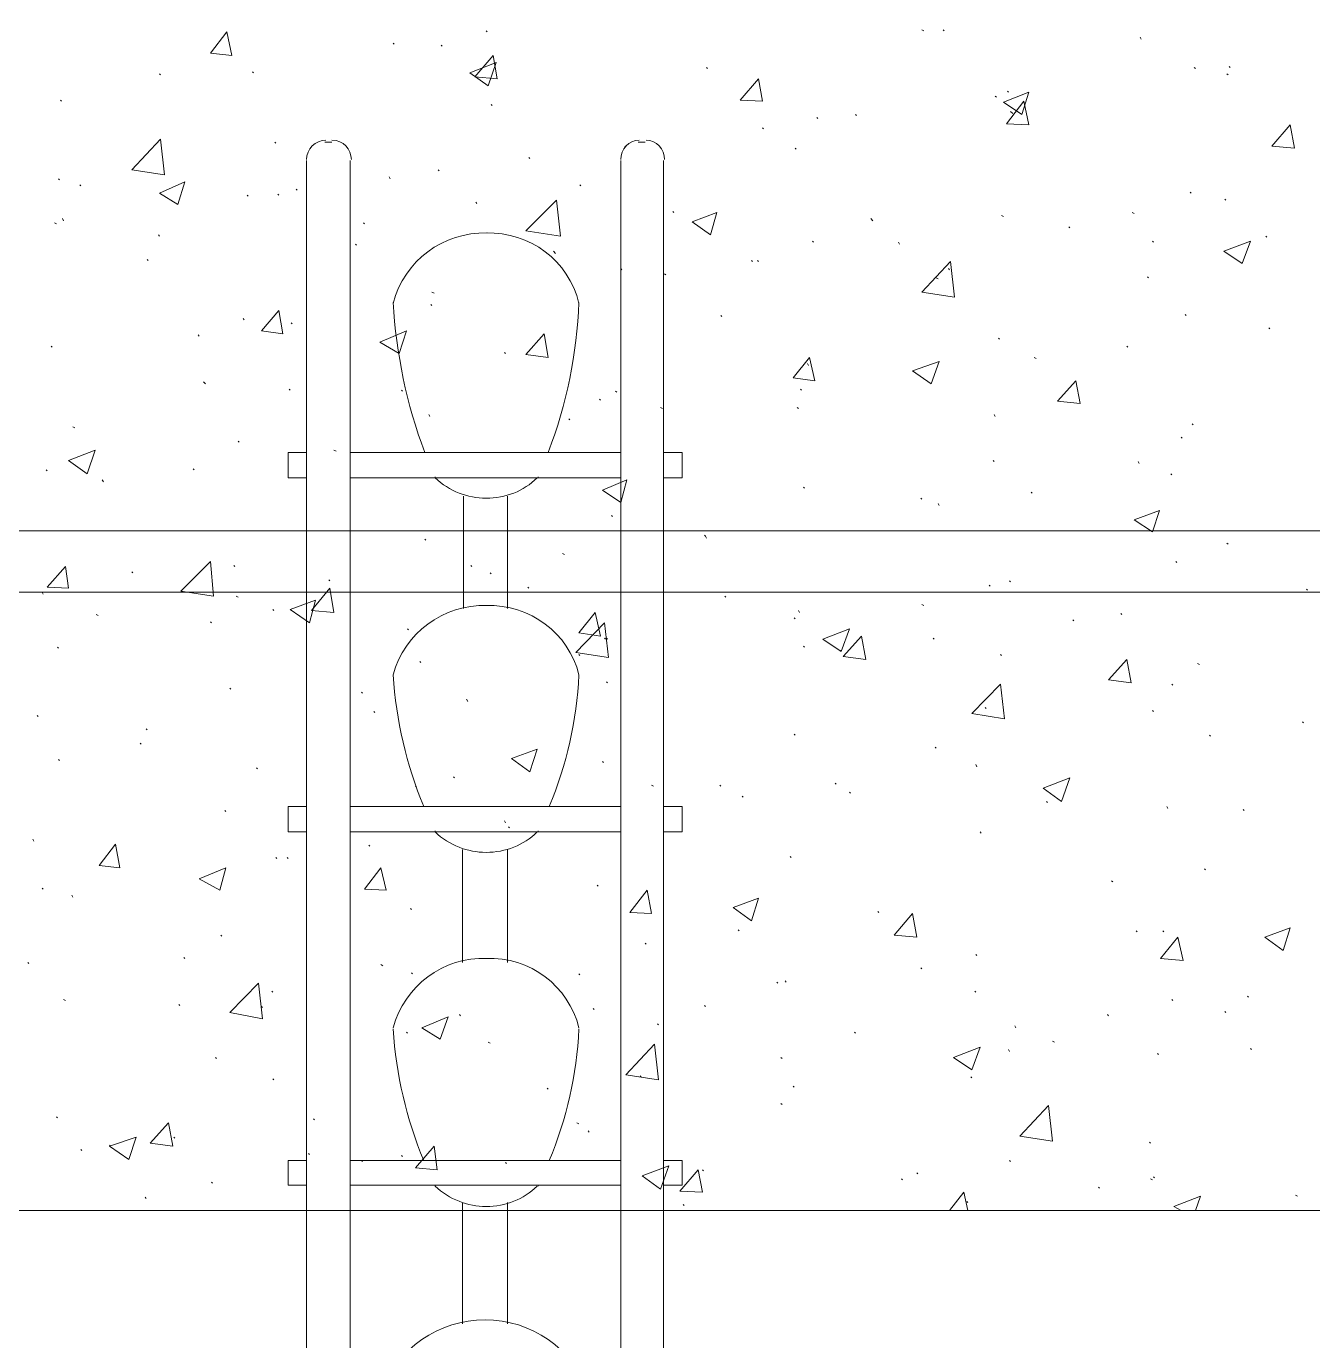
# Model space of a CAD drawing. Header units: millimetres. Extents: x 2928 to 3112, y 1220 to 1280.
# Drawn here: x 2948.922 to 2951.023, y 1240.578 to 1242.724 of the extents above; entities that cross this region are included whole.
import ezdxf

# ---------------------------------------------------------------- set-up
doc = ezdxf.new("R2010")
doc.units = ezdxf.units.MM

msp = doc.modelspace()

# ---------------------------------------------------------------- linework, layer by layer
at = {"color": 253, "linetype": 'Continuous', "lineweight": 5, "true_color": 0x9a9a9a}
for points in [[(2940.97965, 1262.56226), (2981.54689, 1262.56226), (2981.54689, 1240.79028), (2940.97965, 1240.79028)], [(2941.98633, 1261.55224), (2980.53854, 1261.55224), (2980.53854, 1241.8003), (2941.98633, 1241.8003)]]:
    msp.add_lwpolyline(points, close=True, dxfattribs=at)
msp.add_lwpolyline([(2961.2116, 1241.9003), (2942.08633, 1241.9003), (2942.08633, 1247.74538), (2950.25144, 1247.74538), (2950.25144, 1256.61384), (2942.08633, 1256.61384), (2942.08633, 1261.45224), (2961.2116, 1261.45224), (2961.2116, 1249.1904)], dxfattribs=at)
at = {"color": 92, "linetype": 'Continuous', "lineweight": 13, "true_color": 0x00b800}
for points in [[(2949.2231, 1242.68031), (2949.24976, 1242.71531), (2949.24976, 1242.71531)], [(2949.2581, 1242.67697), (2949.24976, 1242.71531), (2949.24976, 1242.71531)], [(2949.67477, 1242.71531), (2949.6731, 1242.71698), (2949.6731, 1242.71698)], [(2950.38811, 1242.71698), (2950.38478, 1242.71864), (2950.38478, 1242.71864)], [(2950.42145, 1242.71698), (2950.41978, 1242.71864), (2950.41978, 1242.71864)], [(2950.74312, 1242.70364), (2950.74145, 1242.70698), (2950.74145, 1242.70698)], [(2949.2231, 1242.68031), (2949.2581, 1242.67697), (2949.2581, 1242.67697)], [(2949.5231, 1242.69531), (2949.52143, 1242.69698), (2949.52143, 1242.69698)], [(2949.60144, 1242.69197), (2949.59977, 1242.69364), (2949.59977, 1242.69364)], [(2949.64644, 1242.64864), (2949.68977, 1242.66531), (2949.68977, 1242.66531)], [(2949.65477, 1242.64197), (2949.68477, 1242.67697), (2949.68477, 1242.67697)], [(2949.67644, 1242.62697), (2949.68977, 1242.66531), (2949.68977, 1242.66531)], [(2949.69144, 1242.63864), (2949.68477, 1242.67697), (2949.68477, 1242.67697)], [(2949.14143, 1242.64531), (2949.13976, 1242.64697), (2949.13976, 1242.64697)], [(2949.2931, 1242.64864), (2949.29143, 1242.65031), (2949.29143, 1242.65031)], [(2949.64644, 1242.64864), (2949.67644, 1242.62697), (2949.67644, 1242.62697)], [(2949.65477, 1242.64197), (2949.69144, 1242.63864), (2949.69144, 1242.63864)], [(2950.03478, 1242.65531), (2950.03311, 1242.65697), (2950.03311, 1242.65697)], [(2950.08811, 1242.60364), (2950.11811, 1242.63864), (2950.11811, 1242.63864)], [(2950.12478, 1242.60197), (2950.11811, 1242.63864), (2950.11811, 1242.63864)], [(2950.83145, 1242.65531), (2950.82979, 1242.65697), (2950.82979, 1242.65697)], [(2950.88479, 1242.64531), (2950.88312, 1242.64697), (2950.88312, 1242.64697)], [(2950.88812, 1242.65697), (2950.88645, 1242.65864), (2950.88645, 1242.65864)], [(2950.51812, 1242.60031), (2950.55978, 1242.61697), (2950.55978, 1242.61697)], [(2950.52645, 1242.61697), (2950.52478, 1242.61864), (2950.52478, 1242.61864)], [(2950.54812, 1242.58031), (2950.55978, 1242.61697), (2950.55978, 1242.61697)], [(2948.97976, 1242.60197), (2948.97809, 1242.60364), (2948.97809, 1242.60364)], [(2949.6831, 1242.59531), (2949.68144, 1242.59697), (2949.68144, 1242.59697)], [(2950.08811, 1242.60364), (2950.12478, 1242.60197), (2950.12478, 1242.60197)], [(2950.50645, 1242.60864), (2950.50478, 1242.61031), (2950.50478, 1242.61031)], [(2950.51812, 1242.60031), (2950.54812, 1242.58031), (2950.54812, 1242.58031)], [(2950.52312, 1242.56531), (2950.55145, 1242.60197), (2950.55145, 1242.60197)], [(2950.55978, 1242.56364), (2950.55145, 1242.60197), (2950.55145, 1242.60197)], [(2950.21478, 1242.57364), (2950.21311, 1242.57531), (2950.21311, 1242.57531)], [(2950.27811, 1242.57864), (2950.27645, 1242.58031), (2950.27645, 1242.58031)], [(2950.53312, 1242.58197), (2950.52978, 1242.58531), (2950.52978, 1242.58531)], [(2950.12644, 1242.55697), (2950.12478, 1242.55864), (2950.12478, 1242.55864)], [(2950.52312, 1242.56531), (2950.55978, 1242.56364), (2950.55978, 1242.56364)], [(2950.95645, 1242.52864), (2950.98646, 1242.56364), (2950.98646, 1242.56364)], [(2950.99312, 1242.52531), (2950.98646, 1242.56364), (2950.98646, 1242.56364)], [(2949.09476, 1242.49031), (2949.14143, 1242.54031), (2949.14143, 1242.54031)], [(2949.1481, 1242.48197), (2949.14143, 1242.54031), (2949.14143, 1242.54031)], [(2949.32977, 1242.53364), (2949.3281, 1242.53531), (2949.3281, 1242.53531)], [(2949.74477, 1242.50864), (2949.7431, 1242.51031), (2949.7431, 1242.51031)], [(2949.90144, 1242.52697), (2949.89977, 1242.52864), (2949.89977, 1242.52864)], [(2950.17978, 1242.52364), (2950.17811, 1242.52531), (2950.17811, 1242.52531)], [(2950.95645, 1242.52864), (2950.99312, 1242.52531), (2950.99312, 1242.52531)], [(2949.09476, 1242.49031), (2949.1481, 1242.48197), (2949.1481, 1242.48197)], [(2949.59644, 1242.48864), (2949.59477, 1242.49031), (2949.59477, 1242.49031)], [(2948.97643, 1242.47364), (2948.97476, 1242.47531), (2948.97476, 1242.47531)], [(2949.13976, 1242.45197), (2949.18143, 1242.47031), (2949.18143, 1242.47031)], [(2949.16976, 1242.43364), (2949.18143, 1242.47031), (2949.18143, 1242.47031)], [(2949.51643, 1242.47531), (2949.51477, 1242.47864), (2949.51477, 1242.47864)], [(2949.01143, 1242.46364), (2949.00976, 1242.46531), (2949.00976, 1242.46531)], [(2949.13976, 1242.45197), (2949.16976, 1242.43364), (2949.16976, 1242.43364)], [(2949.28476, 1242.44697), (2949.2831, 1242.44864), (2949.2831, 1242.44864)], [(2949.33477, 1242.44864), (2949.3331, 1242.4503), (2949.3331, 1242.4503)], [(2949.36477, 1242.45697), (2949.3631, 1242.45864), (2949.3631, 1242.45864)], [(2949.82811, 1242.46364), (2949.82644, 1242.46531), (2949.82644, 1242.46531)], [(2950.82479, 1242.45197), (2950.82312, 1242.45364), (2950.82312, 1242.45364)], [(2949.6581, 1242.4353), (2949.65644, 1242.43697), (2949.65644, 1242.43697)], [(2949.7381, 1242.3903), (2949.7881, 1242.4403), (2949.7881, 1242.4403)], [(2949.79477, 1242.38197), (2949.7881, 1242.4403), (2949.7881, 1242.4403)], [(2950.88145, 1242.4403), (2950.87979, 1242.44197), (2950.87979, 1242.44197)], [(2948.97143, 1242.40197), (2948.96809, 1242.40364), (2948.96809, 1242.40364)], [(2948.98309, 1242.40697), (2948.98143, 1242.4103), (2948.98143, 1242.4103)], [(2949.47477, 1242.40197), (2949.4731, 1242.40364), (2949.4731, 1242.40364)], [(2949.97977, 1242.4203), (2949.97811, 1242.42197), (2949.97811, 1242.42197)], [(2950.00977, 1242.4053), (2950.04978, 1242.4203), (2950.04978, 1242.4203)], [(2950.00977, 1242.4053), (2950.03978, 1242.38364), (2950.03978, 1242.38364)], [(2950.03978, 1242.38364), (2950.04978, 1242.4203), (2950.04978, 1242.4203)], [(2950.30478, 1242.40697), (2950.30145, 1242.4103), (2950.30145, 1242.4103)], [(2950.51812, 1242.41364), (2950.51478, 1242.4153), (2950.51478, 1242.4153)], [(2950.73145, 1242.41864), (2950.72812, 1242.4203), (2950.72812, 1242.4203)], [(2949.13976, 1242.38197), (2949.1381, 1242.38364), (2949.1381, 1242.38364)], [(2949.7381, 1242.3903), (2949.79477, 1242.38197), (2949.79477, 1242.38197)], [(2950.62645, 1242.3953), (2950.62478, 1242.39697), (2950.62478, 1242.39697)], [(2950.94812, 1242.3803), (2950.94645, 1242.38197), (2950.94645, 1242.38197)], [(2949.46143, 1242.36697), (2949.45977, 1242.36864), (2949.45977, 1242.36864)], [(2950.20811, 1242.37197), (2950.20644, 1242.37364), (2950.20644, 1242.37364)], [(2950.34811, 1242.36864), (2950.34645, 1242.37197), (2950.34645, 1242.37197)], [(2950.76312, 1242.37197), (2950.76145, 1242.37364), (2950.76145, 1242.37364)], [(2950.87812, 1242.35697), (2950.92145, 1242.37364), (2950.92145, 1242.37364)], [(2950.90812, 1242.33697), (2950.92145, 1242.37364), (2950.92145, 1242.37364)], [(2949.12143, 1242.34197), (2949.11976, 1242.34364), (2949.11976, 1242.34364)], [(2949.78644, 1242.35364), (2949.7831, 1242.35697), (2949.7831, 1242.35697)], [(2950.10811, 1242.3403), (2950.10644, 1242.34197), (2950.10644, 1242.34197)], [(2950.11811, 1242.3403), (2950.11644, 1242.34197), (2950.11644, 1242.34197)], [(2950.38478, 1242.2903), (2950.43145, 1242.3403), (2950.43145, 1242.3403)], [(2950.43811, 1242.28197), (2950.43145, 1242.3403), (2950.43145, 1242.3403)], [(2950.87812, 1242.35697), (2950.90812, 1242.33697), (2950.90812, 1242.33697)], [(2949.89477, 1242.32697), (2949.89311, 1242.32864), (2949.89311, 1242.32864)], [(2949.96644, 1242.31864), (2949.96477, 1242.3203), (2949.96477, 1242.3203)], [(2950.42978, 1242.32697), (2950.42811, 1242.32864), (2950.42811, 1242.32864)], [(2950.75479, 1242.31364), (2950.75312, 1242.3153), (2950.75312, 1242.3153)], [(2950.41145, 1242.31197), (2950.40811, 1242.31364), (2950.40811, 1242.31364)], [(2949.5881, 1242.28864), (2949.58477, 1242.2903), (2949.58477, 1242.2903)], [(2950.38478, 1242.2903), (2950.43811, 1242.28197), (2950.43811, 1242.28197)], [(2949.30643, 1242.22697), (2949.33477, 1242.2603), (2949.33477, 1242.2603)], [(2949.34143, 1242.22197), (2949.33477, 1242.2603), (2949.33477, 1242.2603)], [(2949.58477, 1242.26864), (2949.5831, 1242.2703), (2949.5831, 1242.2703)], [(2950.05811, 1242.2503), (2950.05644, 1242.25197), (2950.05644, 1242.25197)], [(2950.81645, 1242.25197), (2950.81479, 1242.25364), (2950.81479, 1242.25364)], [(2949.2781, 1242.2453), (2949.27643, 1242.24697), (2949.27643, 1242.24697)], [(2949.35643, 1242.23864), (2949.35477, 1242.2403), (2949.35477, 1242.2403)], [(2950.95312, 1242.2303), (2950.95145, 1242.23197), (2950.95145, 1242.23197)], [(2949.20476, 1242.21863), (2949.2031, 1242.2203), (2949.2031, 1242.2203)], [(2949.30643, 1242.22697), (2949.34143, 1242.22197), (2949.34143, 1242.22197)], [(2949.49977, 1242.20863), (2949.5431, 1242.22697), (2949.5431, 1242.22697)], [(2949.49977, 1242.20863), (2949.53143, 1242.1903), (2949.53143, 1242.1903)], [(2949.53143, 1242.1903), (2949.5431, 1242.22697), (2949.5431, 1242.22697)], [(2949.7381, 1242.18863), (2949.7681, 1242.22197), (2949.7681, 1242.22197)], [(2949.77477, 1242.18363), (2949.7681, 1242.22197), (2949.7681, 1242.22197)], [(2950.51145, 1242.21363), (2950.50978, 1242.2153), (2950.50978, 1242.2153)], [(2948.96476, 1242.2003), (2948.96309, 1242.20197), (2948.96309, 1242.20197)], [(2949.70477, 1242.1903), (2949.7031, 1242.19197), (2949.7031, 1242.19197)], [(2949.7381, 1242.18863), (2949.77477, 1242.18363), (2949.77477, 1242.18363)], [(2950.72145, 1242.2003), (2950.71978, 1242.20197), (2950.71978, 1242.20197)], [(2950.17478, 1242.1503), (2950.20144, 1242.18363), (2950.20144, 1242.18363)], [(2950.19978, 1242.1703), (2950.19811, 1242.17363), (2950.19811, 1242.17363)], [(2950.20978, 1242.1453), (2950.20144, 1242.18363), (2950.20144, 1242.18363)], [(2950.36978, 1242.16197), (2950.41311, 1242.17697), (2950.41311, 1242.17697)], [(2950.39978, 1242.1403), (2950.41311, 1242.17697), (2950.41311, 1242.17697)], [(2950.57145, 1242.18197), (2950.56812, 1242.18363), (2950.56812, 1242.18363)], [(2949.21476, 1242.1403), (2949.21143, 1242.14363), (2949.21143, 1242.14363)], [(2950.17478, 1242.1503), (2950.20978, 1242.1453), (2950.20978, 1242.1453)], [(2950.36978, 1242.16197), (2950.39978, 1242.1403), (2950.39978, 1242.1403)], [(2950.60645, 1242.11197), (2950.63645, 1242.1453), (2950.63645, 1242.1453)], [(2950.64312, 1242.10863), (2950.63645, 1242.1453), (2950.63645, 1242.1453)], [(2949.3531, 1242.1303), (2949.35143, 1242.13197), (2949.35143, 1242.13197)], [(2949.53643, 1242.12863), (2949.53477, 1242.1303), (2949.53477, 1242.1303)], [(2949.88644, 1242.12697), (2949.88477, 1242.12863), (2949.88477, 1242.12863)], [(2950.18811, 1242.1303), (2950.18644, 1242.13197), (2950.18644, 1242.13197)], [(2949.85977, 1242.11363), (2949.85811, 1242.1153), (2949.85811, 1242.1153)], [(2949.96144, 1242.1003), (2949.95811, 1242.10197), (2949.95811, 1242.10197)], [(2950.18311, 1242.1003), (2950.18144, 1242.10197), (2950.18144, 1242.10197)], [(2950.60645, 1242.11197), (2950.64312, 1242.10863), (2950.64312, 1242.10863)], [(2949.58144, 1242.08697), (2949.57977, 1242.0903), (2949.57977, 1242.0903)], [(2949.80977, 1242.08197), (2949.80811, 1242.08363), (2949.80811, 1242.08363)], [(2950.50478, 1242.08697), (2950.50312, 1242.0903), (2950.50312, 1242.0903)], [(2949.00143, 1242.06863), (2948.99809, 1242.0703), (2948.99809, 1242.0703)], [(2950.82812, 1242.07363), (2950.82645, 1242.0753), (2950.82645, 1242.0753)], [(2949.26976, 1242.0453), (2949.2681, 1242.04697), (2949.2681, 1242.04697)], [(2950.80979, 1242.05197), (2950.80812, 1242.05363), (2950.80812, 1242.05363)], [(2948.99143, 1242.0153), (2949.03476, 1242.03197), (2949.03476, 1242.03197)], [(2948.99143, 1242.0153), (2949.02143, 1241.99363), (2949.02143, 1241.99363)], [(2949.02143, 1241.99363), (2949.03476, 1242.03197), (2949.03476, 1242.03197)], [(2949.4281, 1242.0303), (2949.42477, 1242.03197), (2949.42477, 1242.03197)], [(2950.50312, 1242.01363), (2950.50145, 1242.0153), (2950.50145, 1242.0153)], [(2948.95643, 1241.99863), (2948.95476, 1242.0003), (2948.95476, 1242.0003)], [(2949.19643, 1242.0003), (2949.19476, 1242.00197), (2949.19476, 1242.00197)], [(2950.73979, 1242.0103), (2950.73812, 1242.01363), (2950.73812, 1242.01363)], [(2950.79312, 1241.99196), (2950.79145, 1241.99363), (2950.79145, 1241.99363)], [(2949.04809, 1241.9803), (2949.04643, 1241.98363), (2949.04643, 1241.98363)], [(2949.86311, 1241.96696), (2949.90311, 1241.98363), (2949.90311, 1241.98363)], [(2949.89311, 1241.94696), (2949.90311, 1241.98363), (2949.90311, 1241.98363)], [(2950.19311, 1241.9703), (2950.19144, 1241.97196), (2950.19144, 1241.97196)], [(2949.86311, 1241.96696), (2949.89311, 1241.94696), (2949.89311, 1241.94696)], [(2950.38478, 1241.95196), (2950.38311, 1241.95363), (2950.38311, 1241.95363)], [(2950.56478, 1241.96196), (2950.56312, 1241.96363), (2950.56312, 1241.96363)], [(2950.41311, 1241.94196), (2950.41145, 1241.9453), (2950.41145, 1241.9453)], [(2950.73145, 1241.91863), (2950.77312, 1241.93363), (2950.77312, 1241.93363)], [(2950.76145, 1241.89863), (2950.77312, 1241.93363), (2950.77312, 1241.93363)], [(2949.87977, 1241.92363), (2949.87811, 1241.9253), (2949.87811, 1241.9253)], [(2950.73145, 1241.91863), (2950.76145, 1241.89863), (2950.76145, 1241.89863)], [(2949.57477, 1241.8853), (2949.5731, 1241.88696), (2949.5731, 1241.88696)], [(2950.03144, 1241.89196), (2950.02978, 1241.89363), (2950.02978, 1241.89363)], [(2950.03311, 1241.88863), (2950.03144, 1241.89196), (2950.03144, 1241.89196)], [(2950.88479, 1241.87863), (2950.88312, 1241.8803), (2950.88312, 1241.8803)], [(2949.17476, 1241.80196), (2949.2231, 1241.8503), (2949.2231, 1241.8503)], [(2949.2281, 1241.79363), (2949.2231, 1241.8503), (2949.2231, 1241.8503)], [(2949.2631, 1241.84196), (2949.26143, 1241.84363), (2949.26143, 1241.84363)], [(2949.64977, 1241.84196), (2949.6481, 1241.84363), (2949.6481, 1241.84363)], [(2949.80144, 1241.86196), (2949.79811, 1241.86363), (2949.79811, 1241.86363)], [(2950.80145, 1241.84863), (2950.79979, 1241.8503), (2950.79979, 1241.8503)], [(2948.95643, 1241.80863), (2948.98643, 1241.84196), (2948.98643, 1241.84196)], [(2948.99143, 1241.80696), (2948.98643, 1241.84196), (2948.98643, 1241.84196)], [(2949.09643, 1241.83196), (2949.09476, 1241.83363), (2949.09476, 1241.83363)], [(2949.68144, 1241.8303), (2949.67977, 1241.83196), (2949.67977, 1241.83196)], [(2948.94976, 1241.79696), (2948.94809, 1241.8003), (2948.94809, 1241.8003)], [(2948.95643, 1241.80863), (2948.99143, 1241.80696), (2948.99143, 1241.80696)], [(2949.17476, 1241.80196), (2949.2281, 1241.79363), (2949.2281, 1241.79363)], [(2949.3881, 1241.7703), (2949.4181, 1241.80696), (2949.4181, 1241.80696)], [(2949.4181, 1241.81863), (2949.41643, 1241.8203), (2949.41643, 1241.8203)], [(2949.42477, 1241.76696), (2949.4181, 1241.80696), (2949.4181, 1241.80696)], [(2949.7431, 1241.80696), (2949.74144, 1241.80863), (2949.74144, 1241.80863)], [(2950.49645, 1241.8103), (2950.49478, 1241.81196), (2950.49478, 1241.81196)], [(2950.52978, 1241.81696), (2950.52812, 1241.81863), (2950.52812, 1241.81863)], [(2951.01479, 1241.80363), (2951.01312, 1241.8053), (2951.01312, 1241.8053)], [(2949.2681, 1241.79196), (2949.26476, 1241.79363), (2949.26476, 1241.79363)], [(2949.3531, 1241.77196), (2949.39477, 1241.78696), (2949.39477, 1241.78696)], [(2949.38477, 1241.75029), (2949.39477, 1241.78696), (2949.39477, 1241.78696)], [(2950.06478, 1241.79196), (2950.06311, 1241.79363), (2950.06311, 1241.79363)], [(2950.38811, 1241.77863), (2950.38478, 1241.7803), (2950.38478, 1241.7803)], [(2949.03976, 1241.76196), (2949.03643, 1241.76363), (2949.03643, 1241.76363)], [(2949.32643, 1241.7703), (2949.32476, 1241.77196), (2949.32476, 1241.77196)], [(2949.3531, 1241.77196), (2949.38477, 1241.75029), (2949.38477, 1241.75029)], [(2949.3881, 1241.7703), (2949.42477, 1241.76696), (2949.42477, 1241.76696)], [(2949.82477, 1241.73363), (2949.85144, 1241.76696), (2949.85144, 1241.76696)], [(2949.85977, 1241.72863), (2949.85144, 1241.76696), (2949.85144, 1241.76696)], [(2950.17811, 1241.75696), (2950.17644, 1241.75863), (2950.17644, 1241.75863)], [(2950.18478, 1241.76696), (2950.18311, 1241.7703), (2950.18311, 1241.7703)], [(2950.71145, 1241.76363), (2950.70978, 1241.7653), (2950.70978, 1241.7653)], [(2949.22476, 1241.75029), (2949.2231, 1241.75196), (2949.2231, 1241.75196)], [(2949.54643, 1241.73863), (2949.54477, 1241.74029), (2949.54477, 1241.74029)], [(2949.81977, 1241.70196), (2949.86644, 1241.75029), (2949.86644, 1241.75029)], [(2949.87311, 1241.69363), (2949.86644, 1241.75029), (2949.86644, 1241.75029)], [(2950.22311, 1241.72363), (2950.26645, 1241.74029), (2950.26645, 1241.74029)], [(2950.25311, 1241.70363), (2950.26645, 1241.74029), (2950.26645, 1241.74029)], [(2950.63312, 1241.75363), (2950.63145, 1241.75529), (2950.63145, 1241.75529)], [(2949.82477, 1241.73363), (2949.85977, 1241.72863), (2949.85977, 1241.72863)], [(2949.86811, 1241.72363), (2949.86644, 1241.72529), (2949.86644, 1241.72529)], [(2949.87144, 1241.72363), (2949.86977, 1241.72529), (2949.86977, 1241.72529)], [(2950.22311, 1241.72363), (2950.25311, 1241.70363), (2950.25311, 1241.70363)], [(2950.25644, 1241.69529), (2950.28645, 1241.72863), (2950.28645, 1241.72863)], [(2950.29311, 1241.69029), (2950.28645, 1241.72863), (2950.28645, 1241.72863)], [(2950.40478, 1241.72363), (2950.40311, 1241.72529), (2950.40311, 1241.72529)], [(2948.97476, 1241.70863), (2948.97309, 1241.71029), (2948.97309, 1241.71029)], [(2949.81977, 1241.70196), (2949.87311, 1241.69363), (2949.87311, 1241.69363)], [(2949.82644, 1241.69696), (2949.82477, 1241.69863), (2949.82477, 1241.69863)], [(2950.19311, 1241.71029), (2950.19144, 1241.71196), (2950.19144, 1241.71196)], [(2950.25311, 1241.70363), (2950.25144, 1241.70529), (2950.25144, 1241.70529)], [(2950.25644, 1241.69529), (2950.29311, 1241.69029), (2950.29311, 1241.69029)], [(2950.51478, 1241.69696), (2950.51312, 1241.69863), (2950.51312, 1241.69863)], [(2949.56644, 1241.68529), (2949.56477, 1241.68696), (2949.56477, 1241.68696)], [(2950.68978, 1241.65696), (2950.71978, 1241.69029), (2950.71978, 1241.69029)], [(2950.72645, 1241.65196), (2950.71978, 1241.69029), (2950.71978, 1241.69029)], [(2950.83812, 1241.68196), (2950.83479, 1241.68363), (2950.83479, 1241.68363)], [(2949.87144, 1241.65196), (2949.86977, 1241.65363), (2949.86977, 1241.65363)], [(2950.46645, 1241.60196), (2950.51312, 1241.65029), (2950.51312, 1241.65029)], [(2950.51978, 1241.59363), (2950.51312, 1241.65029), (2950.51312, 1241.65029)], [(2950.68978, 1241.65696), (2950.72645, 1241.65196), (2950.72645, 1241.65196)], [(2950.79479, 1241.64863), (2950.79312, 1241.65029), (2950.79312, 1241.65029)], [(2949.25643, 1241.64196), (2949.25476, 1241.64363), (2949.25476, 1241.64363)], [(2949.47143, 1241.63529), (2949.46977, 1241.63696), (2949.46977, 1241.63696)], [(2949.6431, 1241.62196), (2949.64144, 1241.62529), (2949.64144, 1241.62529)], [(2950.48978, 1241.61029), (2950.48811, 1241.61196), (2950.48811, 1241.61196)], [(2950.76312, 1241.60529), (2950.76145, 1241.60696), (2950.76145, 1241.60696)], [(2948.94143, 1241.59696), (2948.93976, 1241.59863), (2948.93976, 1241.59863)], [(2949.49143, 1241.60363), (2949.48977, 1241.60529), (2949.48977, 1241.60529)], [(2950.46645, 1241.60196), (2950.51978, 1241.59363), (2950.51978, 1241.59363)], [(2951.00812, 1241.58696), (2951.00646, 1241.58863), (2951.00646, 1241.58863)], [(2949.11976, 1241.57529), (2949.1181, 1241.57696), (2949.1181, 1241.57696)], [(2950.17811, 1241.56696), (2950.17644, 1241.56863), (2950.17644, 1241.56863)], [(2950.85645, 1241.56529), (2950.85479, 1241.56696), (2950.85479, 1241.56696)], [(2949.10976, 1241.55196), (2949.1081, 1241.55363), (2949.1081, 1241.55363)], [(2949.71477, 1241.52863), (2949.75644, 1241.54363), (2949.75644, 1241.54363)], [(2949.74477, 1241.50696), (2949.75644, 1241.54363), (2949.75644, 1241.54363)], [(2950.40811, 1241.54529), (2950.40645, 1241.54696), (2950.40645, 1241.54696)], [(2948.97643, 1241.52529), (2948.97476, 1241.52696), (2948.97476, 1241.52696)], [(2949.71477, 1241.52863), (2949.74477, 1241.50696), (2949.74477, 1241.50696)], [(2949.86477, 1241.52196), (2949.86311, 1241.52362), (2949.86311, 1241.52362)], [(2949.29976, 1241.51196), (2949.2981, 1241.51362), (2949.2981, 1241.51362)], [(2950.47478, 1241.51529), (2950.47311, 1241.51862), (2950.47311, 1241.51862)], [(2949.55977, 1241.48196), (2949.5581, 1241.48362), (2949.5581, 1241.48362)], [(2949.62144, 1241.49696), (2949.61977, 1241.49862), (2949.61977, 1241.49862)], [(2949.94644, 1241.48362), (2949.94311, 1241.48529), (2949.94311, 1241.48529)], [(2950.05644, 1241.48362), (2950.05478, 1241.48529), (2950.05478, 1241.48529)], [(2950.24478, 1241.48696), (2950.24311, 1241.48862), (2950.24311, 1241.48862)], [(2950.58312, 1241.48029), (2950.62645, 1241.49696), (2950.62645, 1241.49696)], [(2950.58312, 1241.48029), (2950.61312, 1241.45862), (2950.61312, 1241.45862)], [(2950.61312, 1241.45862), (2950.62645, 1241.49696), (2950.62645, 1241.49696)], [(2950.09311, 1241.46529), (2950.09144, 1241.46696), (2950.09144, 1241.46696)], [(2950.26811, 1241.47196), (2950.26645, 1241.47362), (2950.26645, 1241.47362)], [(2950.58978, 1241.45696), (2950.58812, 1241.45862), (2950.58812, 1241.45862)], [(2949.2481, 1241.44196), (2949.24643, 1241.44362), (2949.24643, 1241.44362)], [(2950.78645, 1241.44696), (2950.78479, 1241.45029), (2950.78479, 1241.45029)], [(2950.91145, 1241.44362), (2950.90979, 1241.44529), (2950.90979, 1241.44529)], [(2949.70477, 1241.42362), (2949.7031, 1241.42696), (2949.7031, 1241.42696)], [(2949.71144, 1241.41529), (2949.70977, 1241.41696), (2949.70977, 1241.41696)], [(2948.93476, 1241.39362), (2948.93309, 1241.39696), (2948.93309, 1241.39696)], [(2950.48145, 1241.40696), (2950.47978, 1241.40862), (2950.47978, 1241.40862)], [(2949.04143, 1241.35362), (2949.06809, 1241.38862), (2949.06809, 1241.38862)], [(2949.07476, 1241.35029), (2949.06809, 1241.38862), (2949.06809, 1241.38862)], [(2949.4831, 1241.38529), (2949.48143, 1241.38696), (2949.48143, 1241.38696)], [(2949.04143, 1241.35362), (2949.07476, 1241.35029), (2949.07476, 1241.35029)], [(2949.20476, 1241.33196), (2949.2481, 1241.35029), (2949.2481, 1241.35029)], [(2949.2381, 1241.31362), (2949.2481, 1241.35029), (2949.2481, 1241.35029)], [(2949.33143, 1241.36529), (2949.32977, 1241.36696), (2949.32977, 1241.36696)], [(2949.34977, 1241.36529), (2949.3481, 1241.36696), (2949.3481, 1241.36696)], [(2949.47477, 1241.31529), (2949.50143, 1241.35029), (2949.50143, 1241.35029)], [(2949.50977, 1241.31362), (2949.50143, 1241.35029), (2949.50143, 1241.35029)], [(2950.17144, 1241.36696), (2950.16978, 1241.36862), (2950.16978, 1241.36862)], [(2949.20476, 1241.33196), (2949.2381, 1241.31362), (2949.2381, 1241.31362)], [(2950.69645, 1241.32696), (2950.69478, 1241.32862), (2950.69478, 1241.32862)], [(2950.84812, 1241.34696), (2950.84645, 1241.34862), (2950.84645, 1241.34862)], [(2948.94976, 1241.31529), (2948.94809, 1241.31696), (2948.94809, 1241.31696)], [(2949.47477, 1241.31529), (2949.50977, 1241.31362), (2949.50977, 1241.31362)], [(2949.85644, 1241.32029), (2949.85477, 1241.32196), (2949.85477, 1241.32196)], [(2949.90811, 1241.27695), (2949.93644, 1241.31362), (2949.93644, 1241.31362)], [(2949.94311, 1241.27529), (2949.93644, 1241.31362), (2949.93644, 1241.31362)], [(2948.99809, 1241.30196), (2948.99643, 1241.30529), (2948.99643, 1241.30529)], [(2950.07644, 1241.28529), (2950.11811, 1241.30029), (2950.11811, 1241.30029)], [(2950.07644, 1241.28529), (2950.10644, 1241.26362), (2950.10644, 1241.26362)], [(2950.10644, 1241.26362), (2950.11811, 1241.30029), (2950.11811, 1241.30029)], [(2949.55143, 1241.28195), (2949.54977, 1241.28362), (2949.54977, 1241.28362)], [(2949.90811, 1241.27695), (2949.94311, 1241.27529), (2949.94311, 1241.27529)], [(2950.31478, 1241.27695), (2950.31311, 1241.27862), (2950.31311, 1241.27862)], [(2950.33978, 1241.24029), (2950.36978, 1241.27529), (2950.36978, 1241.27529)], [(2950.37645, 1241.23695), (2950.36978, 1241.27529), (2950.36978, 1241.27529)], [(2950.08644, 1241.24695), (2950.08478, 1241.24862), (2950.08478, 1241.24862)], [(2950.73645, 1241.24529), (2950.73479, 1241.24695), (2950.73479, 1241.24695)], [(2950.77979, 1241.24529), (2950.77812, 1241.24695), (2950.77812, 1241.24695)], [(2950.94479, 1241.23695), (2950.98646, 1241.25195), (2950.98646, 1241.25195)], [(2950.97479, 1241.21529), (2950.98646, 1241.25195), (2950.98646, 1241.25195)], [(2949.24143, 1241.23862), (2949.23976, 1241.24029), (2949.23976, 1241.24029)], [(2949.93477, 1241.22529), (2949.93311, 1241.22695), (2949.93311, 1241.22695)], [(2950.33978, 1241.24029), (2950.37645, 1241.23695), (2950.37645, 1241.23695)], [(2950.77479, 1241.20195), (2950.80312, 1241.23695), (2950.80312, 1241.23695)], [(2950.81145, 1241.19862), (2950.80312, 1241.23695), (2950.80312, 1241.23695)], [(2950.94479, 1241.23695), (2950.97479, 1241.21529), (2950.97479, 1241.21529)], [(2949.18143, 1241.20195), (2949.17976, 1241.20362), (2949.17976, 1241.20362)], [(2950.47478, 1241.20695), (2950.47311, 1241.20862), (2950.47311, 1241.20862)], [(2950.77479, 1241.20195), (2950.81145, 1241.19862), (2950.81145, 1241.19862)], [(2948.92643, 1241.19362), (2948.92476, 1241.19529), (2948.92476, 1241.19529)], [(2949.50477, 1241.19029), (2949.50143, 1241.19195), (2949.50143, 1241.19195)], [(2949.5531, 1241.17695), (2949.55143, 1241.17862), (2949.55143, 1241.17862)], [(2950.38478, 1241.18529), (2950.38311, 1241.18695), (2950.38311, 1241.18695)], [(2949.25476, 1241.11362), (2949.30143, 1241.16195), (2949.30143, 1241.16195)], [(2949.3081, 1241.10362), (2949.30143, 1241.16195), (2949.30143, 1241.16195)], [(2949.82644, 1241.17529), (2949.82477, 1241.17695), (2949.82477, 1241.17695)], [(2950.14978, 1241.16195), (2950.14811, 1241.16362), (2950.14811, 1241.16362)], [(2950.16311, 1241.16362), (2950.16144, 1241.16529), (2950.16144, 1241.16529)], [(2948.98643, 1241.13362), (2948.98309, 1241.13529), (2948.98309, 1241.13529)], [(2949.32476, 1241.14695), (2949.3231, 1241.14862), (2949.3231, 1241.14862)], [(2950.47311, 1241.14695), (2950.47145, 1241.14862), (2950.47145, 1241.14862)], [(2950.79479, 1241.13362), (2950.79312, 1241.13529), (2950.79312, 1241.13529)], [(2950.91812, 1241.13862), (2950.91645, 1241.14029), (2950.91645, 1241.14029)], [(2949.1731, 1241.12529), (2949.17143, 1241.12695), (2949.17143, 1241.12695)], [(2949.25476, 1241.11362), (2949.3081, 1241.10362), (2949.3081, 1241.10362)], [(2949.3081, 1241.12195), (2949.30643, 1241.12362), (2949.30643, 1241.12362)], [(2949.84977, 1241.11862), (2949.84811, 1241.12029), (2949.84811, 1241.12029)], [(2950.03144, 1241.12362), (2950.02978, 1241.12529), (2950.02978, 1241.12529)], [(2950.88145, 1241.11362), (2950.87979, 1241.11529), (2950.87979, 1241.11529)], [(2949.5681, 1241.08862), (2949.61144, 1241.10695), (2949.61144, 1241.10695)], [(2949.5981, 1241.07029), (2949.61144, 1241.10695), (2949.61144, 1241.10695)], [(2949.63144, 1241.10862), (2949.62977, 1241.11029), (2949.62977, 1241.11029)], [(2949.95477, 1241.09362), (2949.95311, 1241.09529), (2949.95311, 1241.09529)], [(2950.53812, 1241.08862), (2950.53645, 1241.09195), (2950.53645, 1241.09195)], [(2950.68978, 1241.10862), (2950.68812, 1241.11029), (2950.68812, 1241.11029)], [(2949.54477, 1241.08029), (2949.5431, 1241.08195), (2949.5431, 1241.08195)], [(2949.5681, 1241.08862), (2949.5981, 1241.07029), (2949.5981, 1241.07029)], [(2950.27645, 1241.08029), (2950.27478, 1241.08195), (2950.27478, 1241.08195)], [(2949.67977, 1241.06362), (2949.67644, 1241.06529), (2949.67644, 1241.06529)], [(2949.90144, 1241.01195), (2949.94811, 1241.06195), (2949.94811, 1241.06195)], [(2949.95477, 1241.00362), (2949.94811, 1241.06195), (2949.94811, 1241.06195)], [(2950.43645, 1241.04028), (2950.47978, 1241.05695), (2950.47978, 1241.05695)], [(2950.46645, 1241.02028), (2950.47978, 1241.05695), (2950.47978, 1241.05695)], [(2950.52812, 1241.05028), (2950.52645, 1241.05362), (2950.52645, 1241.05362)], [(2950.60145, 1241.06529), (2950.59812, 1241.06695), (2950.59812, 1241.06695)], [(2950.92312, 1241.05362), (2950.92145, 1241.05528), (2950.92145, 1241.05528)], [(2949.2331, 1241.03862), (2949.23143, 1241.04028), (2949.23143, 1241.04028)], [(2950.15644, 1241.03862), (2950.15478, 1241.04028), (2950.15478, 1241.04028)], [(2950.43645, 1241.04028), (2950.46645, 1241.02028), (2950.46645, 1241.02028)], [(2950.77145, 1241.04528), (2950.76979, 1241.04695), (2950.76979, 1241.04695)], [(2949.90144, 1241.01195), (2949.95477, 1241.00362), (2949.95477, 1241.00362)], [(2949.92644, 1241.00862), (2949.92477, 1241.01028), (2949.92477, 1241.01028)], [(2950.46645, 1241.00695), (2950.46478, 1241.00862), (2950.46478, 1241.00862)], [(2949.32643, 1241.00362), (2949.32476, 1241.00528), (2949.32476, 1241.00528)], [(2949.77477, 1240.98862), (2949.7731, 1240.99028), (2949.7731, 1240.99028)], [(2950.17644, 1240.99195), (2950.17478, 1240.99362), (2950.17478, 1240.99362)], [(2950.15644, 1240.96362), (2950.15478, 1240.96528), (2950.15478, 1240.96528)], [(2948.97309, 1240.94195), (2948.97143, 1240.94362), (2948.97143, 1240.94362)], [(2950.54478, 1240.91195), (2950.59145, 1240.96195), (2950.59145, 1240.96195)], [(2950.59812, 1240.90362), (2950.59145, 1240.96195), (2950.59145, 1240.96195)], [(2949.12476, 1240.90028), (2949.15476, 1240.93362), (2949.15476, 1240.93362)], [(2949.16143, 1240.89528), (2949.15476, 1240.93362), (2949.15476, 1240.93362)], [(2949.3931, 1240.93862), (2949.39143, 1240.94028), (2949.39143, 1240.94028)], [(2949.82477, 1240.93195), (2949.82144, 1240.93362), (2949.82144, 1240.93362)], [(2949.84144, 1240.91862), (2949.83977, 1240.92028), (2949.83977, 1240.92028)], [(2949.05809, 1240.89528), (2949.10143, 1240.91028), (2949.10143, 1240.91028)], [(2949.08976, 1240.87362), (2949.10143, 1240.91028), (2949.10143, 1240.91028)], [(2949.12476, 1240.90028), (2949.16143, 1240.89528), (2949.16143, 1240.89528)], [(2949.16476, 1240.90862), (2949.1631, 1240.91028), (2949.1631, 1240.91028)], [(2950.54478, 1240.91195), (2950.59812, 1240.90362), (2950.59812, 1240.90362)], [(2950.75812, 1240.90028), (2950.75645, 1240.90195), (2950.75645, 1240.90195)], [(2949.01309, 1240.88862), (2949.01143, 1240.89028), (2949.01143, 1240.89028)], [(2949.05976, 1240.89528), (2949.05809, 1240.89695), (2949.05809, 1240.89695)], [(2949.05809, 1240.89528), (2949.08976, 1240.87362), (2949.08976, 1240.87362)], [(2949.38477, 1240.88195), (2949.3831, 1240.88362), (2949.3831, 1240.88362)], [(2949.53643, 1240.87862), (2949.53477, 1240.88028), (2949.53477, 1240.88028)], [(2949.5581, 1240.86028), (2949.5881, 1240.89528), (2949.5881, 1240.89528)], [(2949.5931, 1240.85695), (2949.5881, 1240.89528), (2949.5881, 1240.89528)], [(2949.47143, 1240.87028), (2949.46977, 1240.87195), (2949.46977, 1240.87195)], [(2949.5581, 1240.86028), (2949.5931, 1240.85695), (2949.5931, 1240.85695)], [(2949.70644, 1240.86695), (2949.70477, 1240.86862), (2949.70477, 1240.86862)], [(2949.92811, 1240.84695), (2949.97144, 1240.86362), (2949.97144, 1240.86362)], [(2949.95811, 1240.82528), (2949.97144, 1240.86362), (2949.97144, 1240.86362)], [(2949.98977, 1240.82195), (2950.01977, 1240.85695), (2950.01977, 1240.85695)], [(2950.02644, 1240.82028), (2950.01977, 1240.85695), (2950.01977, 1240.85695)], [(2950.02811, 1240.85528), (2950.02644, 1240.85695), (2950.02644, 1240.85695)], [(2950.52978, 1240.87028), (2950.52812, 1240.87195), (2950.52812, 1240.87195)], [(2949.22643, 1240.83528), (2949.22476, 1240.83695), (2949.22476, 1240.83695)], [(2949.92811, 1240.84695), (2949.95811, 1240.82528), (2949.95811, 1240.82528)], [(2950.35311, 1240.84028), (2950.35145, 1240.84195), (2950.35145, 1240.84195)], [(2950.37811, 1240.85028), (2950.37645, 1240.85195), (2950.37645, 1240.85195)], [(2950.76145, 1240.84028), (2950.75812, 1240.84195), (2950.75812, 1240.84195)], [(2950.76479, 1240.84362), (2950.76312, 1240.84528), (2950.76312, 1240.84528)], [(2949.98977, 1240.82195), (2950.02644, 1240.82028), (2950.02644, 1240.82028)], [(2950.42978, 1240.79028), (2950.45311, 1240.82028), (2950.45311, 1240.82028)], [(2950.45978, 1240.79028), (2950.45311, 1240.82028), (2950.45311, 1240.82028)], [(2950.67478, 1240.82695), (2950.67312, 1240.82862), (2950.67312, 1240.82862)], [(2950.79645, 1240.79695), (2950.83979, 1240.81361), (2950.83979, 1240.81361)], [(2950.83145, 1240.79028), (2950.83979, 1240.81361), (2950.83979, 1240.81361)], [(2950.99812, 1240.81361), (2950.99479, 1240.81528), (2950.99479, 1240.81528)], [(2949.1181, 1240.81028), (2949.11643, 1240.81195), (2949.11643, 1240.81195)], [(2949.99644, 1240.79861), (2949.99477, 1240.80028), (2949.99477, 1240.80028)], [(2950.45978, 1240.80361), (2950.45811, 1240.80528), (2950.45811, 1240.80528)], [(2950.79645, 1240.79695), (2950.80812, 1240.79028), (2950.80812, 1240.79028)]]:
    msp.add_lwpolyline(points, dxfattribs=at)
at = {"color": 7, "linetype": 'Continuous', "lineweight": 5, "true_color": 0x000007}
for points in [[(2949.40977, 1242.53531), (2949.42143, 1242.53531), (2949.42143, 1242.53531)], [(2949.93311, 1242.53531), (2949.92144, 1242.53531), (2949.92144, 1242.53531)], [(2949.37977, 1240.42861), (2949.37977, 1242.50531), (2949.37977, 1242.50531)], [(2949.45143, 1242.50531), (2949.45143, 1240.42861), (2949.37977, 1240.42861)], [(2949.89311, 1242.50531), (2949.89311, 1240.42861), (2949.96311, 1240.42861)], [(2949.96311, 1240.42861), (2949.96311, 1242.50531), (2949.96311, 1242.50531)], [(2949.37977, 1242.02863), (2949.34977, 1242.02863), (2949.34977, 1241.98696), (2949.37977, 1241.98696)], [(2949.89311, 1242.02863), (2949.45143, 1242.02863), (2949.45143, 1242.02863)], [(2949.96311, 1242.02863), (2949.99311, 1242.02863), (2949.99311, 1241.98696), (2949.96311, 1241.98696)], [(2949.45143, 1241.98696), (2949.89311, 1241.98696), (2949.89311, 1241.98696)], [(2949.63644, 1241.95696), (2949.63644, 1241.77363), (2949.63644, 1241.77363)], [(2949.7081, 1241.77363), (2949.7081, 1241.95696), (2949.7081, 1241.95696)], [(2949.37977, 1241.45029), (2949.34977, 1241.45029), (2949.34977, 1241.40862), (2949.37977, 1241.40862)], [(2949.89311, 1241.45029), (2949.45143, 1241.45029), (2949.45143, 1241.45029)], [(2949.96311, 1241.45029), (2949.99311, 1241.45029), (2949.99311, 1241.40862), (2949.96311, 1241.40862)], [(2949.45143, 1241.40862), (2949.89311, 1241.40862), (2949.89311, 1241.40862)], [(2949.63477, 1241.38029), (2949.63477, 1241.19529), (2949.63477, 1241.19529)], [(2949.7081, 1241.19529), (2949.7081, 1241.38029), (2949.7081, 1241.38029)], [(2949.37977, 1240.87195), (2949.34977, 1240.87195), (2949.34977, 1240.83195), (2949.37977, 1240.83195)], [(2949.89311, 1240.87195), (2949.45143, 1240.87195), (2949.45143, 1240.87195)], [(2949.96311, 1240.87195), (2949.99311, 1240.87195), (2949.99311, 1240.83195), (2949.96311, 1240.83195)], [(2949.45143, 1240.83195), (2949.89311, 1240.83195), (2949.89311, 1240.83195)], [(2949.63477, 1240.80361), (2949.63477, 1240.60528), (2949.63477, 1240.60528)], [(2949.7081, 1240.60528), (2949.7081, 1240.80361), (2949.7081, 1240.80361)]]:
    msp.add_lwpolyline(points, dxfattribs=at)
for points in [[(2949.41143, 1242.53864), (2949.39477, 1242.53864), (2949.37977, 1242.52364), (2949.37977, 1242.50697)], [(2949.4531, 1242.50697), (2949.4531, 1242.52364), (2949.43977, 1242.53864), (2949.42143, 1242.53864)], [(2949.92311, 1242.53864), (2949.90644, 1242.53864), (2949.89311, 1242.52364), (2949.89311, 1242.50697)], [(2949.96477, 1242.50697), (2949.96477, 1242.52364), (2949.95144, 1242.53864), (2949.93477, 1242.53864)], [(2949.67477, 1242.38697), (2949.6031, 1242.38864), (2949.53977, 1242.34197), (2949.52143, 1242.27197)], [(2949.82477, 1242.27197), (2949.80811, 1242.34197), (2949.74477, 1242.38864), (2949.6731, 1242.38697)], [(2949.52143, 1242.27364), (2949.52643, 1242.1903), (2949.5431, 1242.10697), (2949.5731, 1242.02863)], [(2949.77477, 1242.02863), (2949.80477, 1242.10697), (2949.82144, 1242.1903), (2949.82477, 1242.27364)], [(2949.58977, 1241.98863), (2949.58977, 1241.98863), (2949.58977, 1241.98696), (2949.58977, 1241.98696)], [(2949.58977, 1241.98696), (2949.6131, 1241.9653), (2949.6431, 1241.95363), (2949.6731, 1241.95363)], [(2949.6731, 1241.95363), (2949.70477, 1241.95363), (2949.73477, 1241.9653), (2949.75644, 1241.98696)], [(2949.7581, 1241.98696), (2949.7581, 1241.98696), (2949.7581, 1241.98863), (2949.7581, 1241.98863)], [(2949.67477, 1241.77863), (2949.6031, 1241.7803), (2949.53977, 1241.73363), (2949.52143, 1241.66529)], [(2949.82477, 1241.66529), (2949.80811, 1241.73363), (2949.74477, 1241.7803), (2949.6731, 1241.77863)], [(2949.52143, 1241.66529), (2949.52643, 1241.59029), (2949.5431, 1241.51862), (2949.57144, 1241.45029)], [(2949.77644, 1241.45029), (2949.80477, 1241.51862), (2949.82144, 1241.59029), (2949.82477, 1241.66529)], [(2949.58977, 1241.41029), (2949.58977, 1241.41029), (2949.58977, 1241.40862), (2949.58977, 1241.40862)], [(2949.58977, 1241.40862), (2949.6131, 1241.38696), (2949.6431, 1241.37529), (2949.6731, 1241.37529)], [(2949.6731, 1241.37529), (2949.70477, 1241.37529), (2949.73477, 1241.38696), (2949.75644, 1241.40862)], [(2949.7581, 1241.40862), (2949.7581, 1241.40862), (2949.7581, 1241.41029), (2949.7581, 1241.41029)], [(2949.67477, 1241.20195), (2949.6031, 1241.20529), (2949.53977, 1241.15695), (2949.52143, 1241.08862)], [(2949.82477, 1241.08862), (2949.80811, 1241.15695), (2949.74477, 1241.20529), (2949.6731, 1241.20195)], [(2949.52143, 1241.08695), (2949.52643, 1241.01195), (2949.5431, 1240.94028), (2949.57144, 1240.87195)], [(2949.77644, 1240.87195), (2949.80477, 1240.94028), (2949.82144, 1241.01195), (2949.82477, 1241.08695)], [(2949.58977, 1240.83195), (2949.58977, 1240.83195), (2949.58977, 1240.83028), (2949.58977, 1240.83028)], [(2949.58977, 1240.83028), (2949.6131, 1240.80861), (2949.6431, 1240.79695), (2949.6731, 1240.79695)], [(2949.6731, 1240.79695), (2949.70477, 1240.79695), (2949.73477, 1240.80861), (2949.75644, 1240.83028)], [(2949.7581, 1240.83028), (2949.7581, 1240.83028), (2949.7581, 1240.83195), (2949.7581, 1240.83195)]]:
    msp.add_open_spline(points, degree=3, dxfattribs=at)
msp.add_open_spline([(2949.84144, 1240.49361), (2949.81477, 1240.56528), (2949.74644, 1240.61195), (2949.67144, 1240.61195), (2949.67144, 1240.61195), (2949.59644, 1240.61195), (2949.5281, 1240.56528), (2949.50143, 1240.49361)], degree=3, knots=[0, 0, 0, 0, 0.125, 0.125, 0.125, 0.125, 1, 1, 1, 1], dxfattribs=at)

doc.saveas('drawing.dxf')
